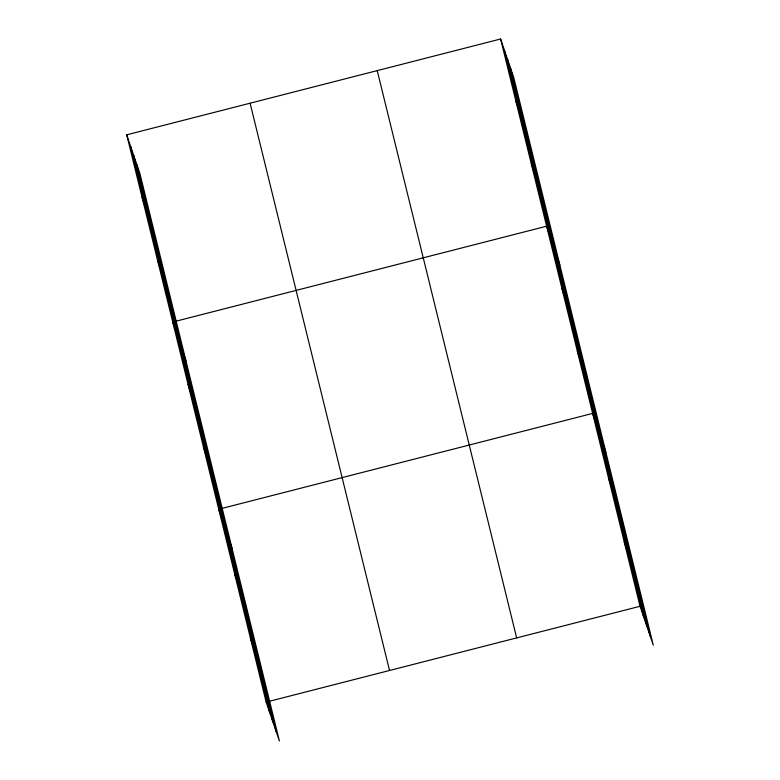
<?xml version="1.0" encoding="UTF-8"?>
<svg xmlns="http://www.w3.org/2000/svg" width="780" height="780" viewBox="0 0 780 780"><rect width="100%" height="100%" fill="white"/><g stroke="black" fill="none" stroke-linecap="round" stroke-linejoin="round"><path stroke-width="1.17" d="M126.711 134.823L139.951 173.716L279.386 741L266.146 702.107L126.711 134.823L500.614 39L513.854 77.893L653.289 645.177L640.048 606.284L500.614 39M176.212 321.136L546.634 226.2L559.874 265.093M222.232 508.336L592.644 413.41L605.885 452.302M266.146 702.107L640.048 606.284M515.95 101.4L519.617 112.144M531.297 163.8L534.953 174.544M561.971 288.61L565.627 299.354M577.307 351.01L580.963 361.754M608.449 477.701L612.105 488.446M624.254 541.993L627.91 552.737M142.048 197.223L145.704 207.968M157.384 259.623L161.041 270.368M172.721 322.023L185.962 360.916M188.058 384.433L191.714 395.168M203.395 446.833L207.051 457.577M218.732 509.233L231.972 548.125M234.536 573.524L238.192 584.269M250.341 637.816L253.997 648.56M510.695 68.601L650.13 635.885M507.439 59.036L646.874 626.32M504.27 49.745L643.715 617.029M377.227 70.619L516.662 637.904M250.097 103.204L389.532 670.488M136.783 164.424L276.218 731.708M133.526 154.859L272.961 722.143M130.367 145.567L269.802 712.852"/></g></svg>
